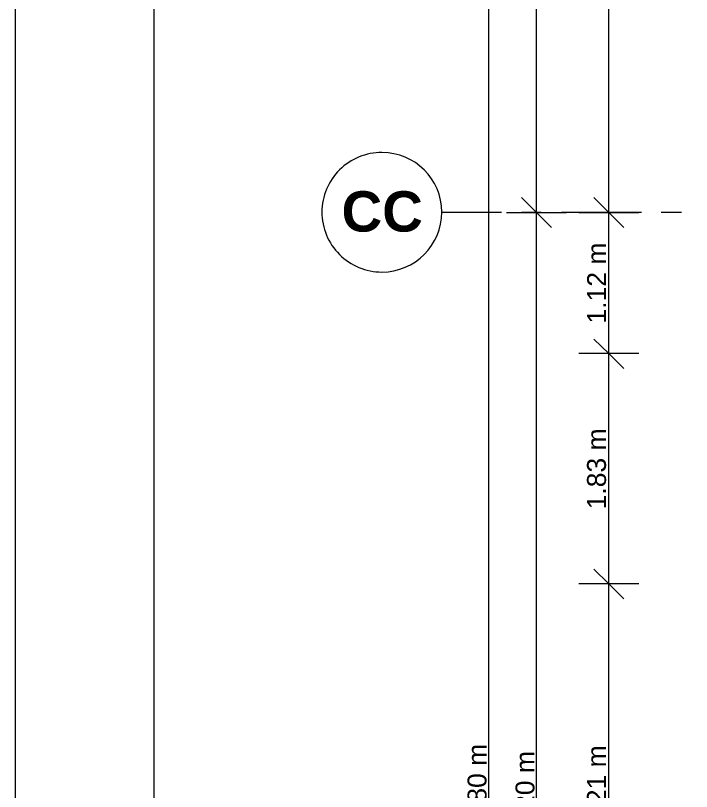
# Model space of a CAD drawing. Header units: metres. Extents: x 39 to 278, y -7 to 151.
# Drawn here: x 39.24 to 44.61, y 29.92 to 36.08 of the extents above; entities that cross this region are included whole.
import ezdxf

# ---------------------------------------------------------------- set-up
doc = ezdxf.new("R2010")
doc.units = ezdxf.units.M
doc.layers.add('HVAC - Ductos', color=5, linetype='Continuous', lineweight=50)
doc.layers.add('PDF_Geometry', color=7, linetype='Continuous', true_color=0xaaaaaa)
doc.layers.add('PDF_Text', color=7, linetype='Continuous')
doc.layers.add('pie de plano', color=7, linetype='Continuous')
doc.styles.add('PDF Helvetica', font='')
doc.styles.add('PDF Helvetica Bold', font='')
doc.styles.get('PDF Helvetica').set_extended_font_data('Helvetica')
doc.styles.get('PDF Helvetica Bold').set_extended_font_data('Helvetica', bold=True)

msp = doc.modelspace()

# ---------------------------------------------------------------- linework, layer by layer
at = {"layer": 'HVAC - Ductos', "color": 252, "lineweight": 0, "true_color": 0x939598}
for points in [[(43.0016, 11.2785), (43.0016, 48.5551)], [(43.382, 11.2785), (43.382, 16.114), (43.382, 25.3174), (43.382, 34.5162), (43.382, 43.7151), (43.382, 48.5551)], [(43.7166, 19.3819), (43.9549, 19.3819), (43.9549, 25.3174), (43.9549, 26.532), (43.9549, 28.3607), (43.9549, 31.5691), (43.9549, 33.3979), (43.9549, 34.5162), (43.9549, 40.305), (43.9549, 43.7151), (43.9549, 47.5651), (43.9549, 48.5551)], [(43.2628, 34.6354), (43.382, 34.5162), (43.5012, 34.3971)], [(43.8358, 34.6354), (43.9549, 34.5162), (44.0741, 34.3971)], [(43.1436, 34.5162), (43.382, 34.5162), (43.6203, 34.5162)], [(43.7166, 34.5162), (43.9549, 34.5162), (44.1932, 34.5162)], [(43.8358, 33.5124), (43.9549, 33.3979), (44.0741, 33.2787)], [(44.1932, 33.3979), (43.9549, 33.3979), (43.7166, 33.3979)], [(43.8358, 31.6837), (43.9549, 31.5691), (44.0741, 31.4499)], [(44.1932, 31.5691), (43.9549, 31.5691), (43.7166, 31.5691)]]:
    msp.add_lwpolyline(points, dxfattribs=at)
at = {"layer": 'PDF_Geometry', "lineweight": 0}
msp.add_lwpolyline([(42.1537, 34.9929, 0.416728), (41.677, 34.5208, 0.414689), (42.1537, 34.0442, 0.41105), (42.6303, 34.5208, 0.413084)], format="xyb", close=True, dxfattribs=at)
at = {"layer": 'PDF_Geometry', "color": 252, "lineweight": 0, "true_color": 0x939598}
for points in [[(43.1024, 34.5162), (42.6257, 34.5162)], [(43.4186, 34.5162), (43.2628, 34.5162)], [(44.2162, 34.5162), (43.579, 34.5162)]]:
    msp.add_lwpolyline(points, dxfattribs=at)
at = {"layer": 'PDF_Geometry', "lineweight": 0}
msp.add_lwpolyline([(44.5324, 34.5162), (44.372, 34.5162)], dxfattribs=at)
at = {"layer": 'pie de plano', "lineweight": 0}
msp.add_lwpolyline([(129.2474, 53.2561), (129.2474, -6.7449), (39.2432, -6.7449), (39.2432, 53.2561)], close=True, dxfattribs=at)
msp.add_lwpolyline([(128.7703, 52.4449), (40.3432, 52.4449), (40.3432, -6.0804), (128.7703, -6.0804)], dxfattribs=at)

# ---------------------------------------------------------------- texts
at = {"layer": 'PDF_Text', "color": 253, "lineweight": 0, "true_color": 0xaaaaaa, "insert": (41.833, 34.5233), "char_height": 0.3202, "attachment_point": 4, "style": 'PDF Helvetica Bold'}
msp.add_mtext('CC', dxfattribs=at)
at = {"layer": 'PDF_Text', "color": 252, "lineweight": 0, "true_color": 0x939598, "char_height": 0.15059, "attachment_point": 4, "rotation": 90, "style": 'PDF Helvetica'}
for s, insert in [('1.12 m', (43.8592, 33.6354)), ('1.83 m', (43.8592, 32.1595)), ('36.80 m', (42.9104, 29.5377)), ('3.21 m', (43.8592, 29.6431)), ('9.20 m', (43.2909, 29.5973))]:
    msp.add_mtext(s, dxfattribs=dict(at, insert=insert))

doc.saveas('drawing.dxf')
